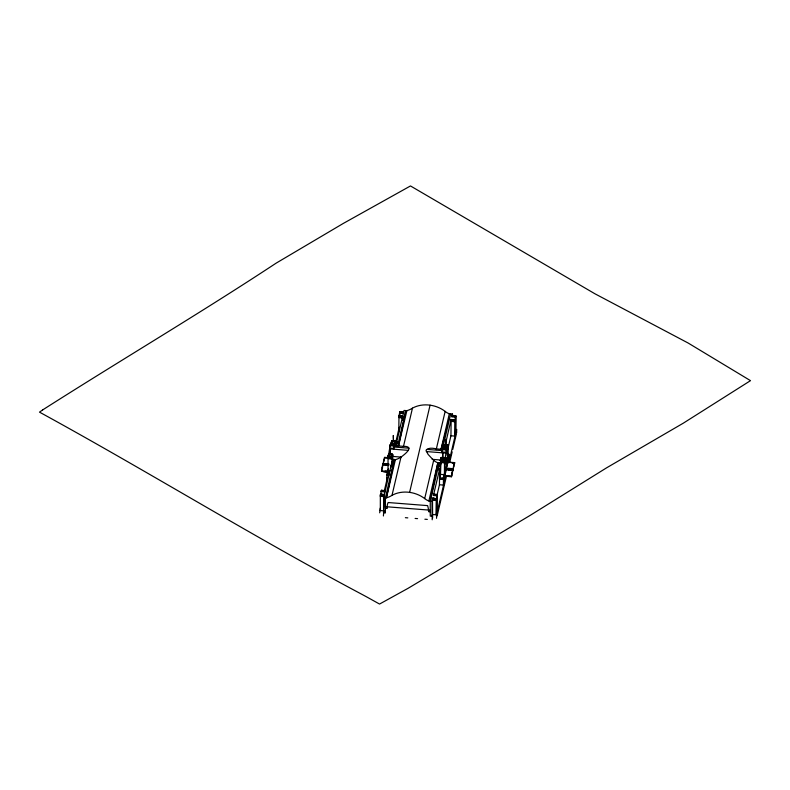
<?xml version="1.0" encoding="UTF-8"?>
<svg xmlns="http://www.w3.org/2000/svg" width="790" height="790" viewBox="0 0 790 790"><rect width="100%" height="100%" fill="white"/><g stroke="black" fill="none" stroke-linecap="round" stroke-linejoin="round"><path stroke-width="1.19" d="M390.132 454.062L390.309 448.325L390.457 454.082M393.321 435.497L393.469 441.255L393.351 435.527M442.578 457.963L442.756 452.226L442.904 457.983M445.6 445.125L445.777 439.388L445.925 445.155M388.66 464.737L383.041 464.303L383.199 463.789A9.796 1.076 -85.5 0 1 384.71 457.361L388.088 457.617M446.37 468.638L446.38 468.529A9.796 1.076 -85.5 0 1 447.891 462.101L454.635 462.624L453.904 466.219M453.114 469.171L453.124 469.062A9.796 1.076 -85.5 0 1 454.635 462.634M445.007 460.323L445.076 459.642A12.966 1.422 -85.5 0 1 446.014 453.104L446.36 449.135L442.38 448.829L442.035 452.788A11.386 1.254 -85.5 0 1 442.548 450.606L442.38 448.829M382.992 465.083L383.17 463.414L388.789 463.849M446.162 469.823L446.271 468.46L453.124 469.062M452.818 470.731L452.966 469.872L446.172 469.457A9.796 1.076 -85.5 0 0 444.651 475.866L451.396 476.4A9.796 1.076 -85.5 0 1 452.917 469.951L453.016 468.984M381.629 470.939C384.355 473.121 395.454 471.847 381.481 471.126A9.796 1.076 -85.5 0 1 382.992 464.678L388.66 465.043M384.562 458.486L384.71 457.361M388.285 471.828L381.501 471.265M444.711 476.084L445.047 474.701M444.968 474.918L444.859 477.18L445.224 476.419M432.614 514.507L432.199 516.285L430.264 516.117L430.264 501.107L437.838 462.792A12.729 10.3 13.2 0 1 433.661 460.373L428.111 454.408L426.106 450.685A3.476 2.034 21.7 0 1 426.284 449.954C430.313 446.162 436.732 449.767 441.353 449.095M388.65 455.425A12.966 1.422 -85.5 0 1 389.589 448.888L389.924 444.928L393.904 445.234L394.072 447.022A11.386 1.254 -85.5 0 0 393.558 449.204L393.904 445.234M383.022 464.619L388.641 465.053M381.995 469.319L381.679 470.662M382.301 468.036L382.696 466.416M383.782 461.706L384.325 459.504M391.593 440.968L391.109 443.368L395.079 443.674L395.573 441.284L391.593 440.968L391.633 441.61M388.088 456.462L392.067 456.768L392.067 456.205L388.088 455.889L388.048 456.847L392.255 457.183L392.828 454.764M391.109 443.625L395.079 443.941L395.079 443.368L391.109 443.052L391.06 444.019L395.267 444.355L399.236 427.311M394.585 440.731A2.212 1.511 -48.7 0 0 393.874 440.869L392.926 440.79A2.212 1.195 63.1 0 0 392.373 440.563L391.228 443.012L392.087 441.758A2.212 1.511 -48.7 0 1 392.798 441.353L393.746 441.432A2.212 1.195 63.1 0 1 394.309 441.936C394.961 444.632 396.432 440.929 394.585 440.731M388.028 470.583L388.048 456.62L392.255 457.183M389.786 454.191L389.914 453.628A2.212 1.195 63.1 0 0 389.351 453.391L388.216 455.84L389.075 454.596A2.212 1.511 -48.7 0 1 389.786 454.191L390.734 454.27A2.212 1.195 63.1 0 1 391.287 454.773C391.949 457.45 393.4 453.796 391.573 453.569A2.212 1.511 -48.7 0 0 390.862 453.707L389.914 453.628M392.798 441.353L392.926 440.79M399.256 429.918L398.792 431.903L398.98 415.609L402.693 416.241M398.98 415.609L399.938 411.62L403.601 412.37M385.174 490.61L381.461 490.294L380.336 495.37L384.039 495.567M399.918 411.896L402.396 411.995M380.326 510.626L380.336 495.182L384.019 495.478L383.594 512.67L385.392 512.809L385.392 497.799L394.358 459.444L392.551 459.306L391.168 465.201L393.005 465.745L393.716 462.387L391.919 462.249M381.491 491.331L381.461 490.294M399.691 413.743L399.957 412.617M390.734 454.27L390.862 453.707M393.746 441.432L393.874 440.869M387.465 478.888L387.001 480.863C385.214 480.251 390.517 458.911 387.416 474.711L388.394 469.971M379.684 512.819L380.247 508.108M384.157 491.479L387.505 477.219M392.008 465.369L392.551 456.571M402.475 420.24L402.663 415.896L398.98 415.767M403.463 412.479C395.336 411.037 402.752 414.227 403.591 411.946M383.594 512.67L383.594 497.661L391.001 466.13L392.808 466.268M391.001 467.196L391.168 465.201L393.005 465.419M395.711 446.291L404.046 410.454L406.88 410.672A22.258 17.992 13.2 0 0 412.469 408.144A25.952 20.974 13.2 0 1 430.066 405.171A26.83 21.695 13.2 0 1 445.155 411.383A12.729 10.29 13.2 0 0 449.322 413.802L452.522 414.039L452.522 416.35M385.174 491.617L385.145 490.58M396.659 442.913L396.639 441.916L398.446 442.054M397.518 446.429L405.853 410.593L398.407 446.478L406.88 410.672M392.097 445.442L403.562 446.34C415.293 446.202 404.806 454.319 400.974 457.143A22.258 18.012 13.2 0 1 395.385 459.681L386.419 497.868L383.594 497.661M383.407 515.969L383.802 510.804M395.385 459.681L394.358 459.622L386.419 497.868A22.258 17.992 13.2 0 0 392.008 495.34L400.974 457.143M412.469 408.144L403.502 446.38A22.258 18.012 13.2 0 1 403.078 446.646M392.008 495.34A25.952 20.974 13.2 0 1 409.615 492.368L430.066 405.171M432.713 498.154L436.386 498.816L432.713 498.154L432.071 501.245L428.871 500.998A12.729 10.29 13.2 0 1 424.694 498.579L433.661 460.373M436.189 449.609L445.155 411.383M428.871 500.998L437.838 462.792L441.027 462.891L440.8 458.486M440.919 449.638L449.322 413.802M430.264 501.107L439.23 462.93L437.838 462.792M442.39 449.441L450.725 413.911L441.008 449.638M438.588 466.011L437.877 469.043L439.684 469.191L440.395 466.149L438.588 465.695L440.445 465.616L438.638 465.251L440.445 465.389L441.027 462.891M440.277 460.728L444.513 460.906L440.277 460.728L440.84 458.319M443.328 447.733L447.496 448.236L443.289 447.9L443.852 445.491M440.544 460.363L440.544 459.79L444.513 460.106L444.513 460.669L440.544 460.363L441.027 457.706L441.027 458.279M443.555 447.525L443.555 446.952L447.535 447.268L447.535 447.831L443.555 447.525L444.049 444.869L448.029 445.185L448.088 459.375M441.027 458.506L440.544 462.239L444.513 462.555L444.513 460.669M439.457 478.859L440.484 474.395L441.027 460.155M432.535 498.796C441.156 498.599 432.367 500.603 432.663 498.253L436.337 498.658M433.463 495.004L433.621 494.165L437.334 494.491L437.334 509.827L436.159 514.794L436.426 499.349L436.426 513.668M447.624 449.915L450.942 435.774L451.139 419.48L454.852 420.112L455.741 415.826M455.563 417.051L451.89 416.765L452.078 415.955M437.305 494.451L437.107 495.755L433.424 495.468L439.477 469.714L437.68 469.576M445.451 476.469L443.427 485.08L439.457 484.764L439.645 468.786M440.662 459.74L441.531 458.496A2.212 1.511 -48.7 0 1 442.232 458.091L442.37 457.529A2.212 1.195 63.1 0 0 441.808 457.291L441.126 457.766M445.135 445.501L451.139 419.48M451.89 416.765L452.522 414.039M432.614 518.013L432.495 499.063L436.199 499.448M443.18 458.17L443.318 457.598A2.212 1.511 -48.7 0 1 444.019 457.469C445.876 457.667 444.395 461.36 443.743 458.664A2.212 1.195 63.1 0 0 443.18 458.17L442.232 458.091M446.202 445.333L446.33 444.77A2.212 1.511 -48.7 0 1 447.041 444.632L447.9 445.224L447.436 447.199L443.684 446.903L444.543 445.659A2.212 1.511 -48.7 0 1 445.254 445.254L446.202 445.333A2.212 1.195 63.1 0 1 446.755 445.837L447.436 447.199M440.484 473.842L439.457 478.207L443.427 478.523L444.454 474.148L443.111 478.868L439.497 478.582M447.466 462.002L447.535 447.831M448.029 445.185L447.535 447.575L443.555 447.259M444.365 481.11L444.513 462.555M436.979 495.36L439.477 484.665M450.942 435.774L454.625 436.06L454.813 419.767M437.107 495.755L436.179 499.537L432.495 499.25M437.107 495.429L433.424 495.468M455.761 416.063L452.058 415.53M455.791 416.784L455.534 432.219M446.074 459.829C447.515 452.7 445.224 468.332 446.202 459.839M446.074 461.943L446.469 458.18M446.212 463.839L446.587 460.303M446.083 463.829L446.577 462.259M447.713 458.694L448.7 454.507L447.713 459.257L449.115 454.359L447.12 454.201M443.111 478.868L444.089 474.119M444.365 475.491L443.427 479.461L439.457 479.145M444.454 474.8L449.115 455.287L447.12 455.129M446.32 468.589L452.986 469.477L453.085 468.677L446.34 468.144L446.202 468.766L453.124 469.457M451.416 476.765L451.603 476.015L451.416 476.765L444.651 476.084M445.471 472.776L445.995 470.544M446.548 468.312L446.38 468.934L446.34 468.144M446.962 466.446L447.367 464.816M447.891 462.318L454.635 462.841M454.625 436.06L455.791 431.103L455.781 415.787M448.641 462.891L449.115 454.359M436.564 518.319L436.564 514.823L445.767 475.659M448.829 462.614L456.64 429.385L456.64 432.89M437.127 515.949L446.597 475.61M449.668 462.555L452.176 451.87M452.739 449.5L456.363 434.075M448.908 470.376L448.177 470.455M448.453 469.29L449.273 468.845L448.493 469.112M452.947 469.29L453.085 468.677M451.574 476.123L451.791 475.234M452.127 473.684L451.752 475.491M452.423 472.519L452.186 473.556M452.739 471.067L452.334 472.934M452.927 469.981L446.172 469.457M453.411 468.223L453.292 468.835M453.49 467.887L453.816 466.505M389.589 448.098L393.558 448.414M446.014 452.315L442.035 451.999M444.77 475.778L444.671 476.232M444.148 444.938L444.829 444.464A2.212 1.195 63.1 0 1 445.382 444.691L446.33 444.77M451.525 476.271L448.177 475.945M445.185 476.607L445.511 475.935M452.058 415.649L455.781 415.975M403.591 412.064L399.908 411.659L399.957 415.007M452.078 415.777L454.526 415.965M455.613 416.478L451.939 416.182M451.89 416.399L455.563 416.685M399.73 412.528L403.413 413.18L399.73 412.894M451.139 419.638L454.813 419.925M450.972 420.162L454.655 420.448M398.822 416.281L402.495 416.577M402.495 416.735L398.792 416.715L404.273 417.14M454.655 420.764L450.942 420.586M398.792 416.567L402.495 416.883M391.692 441.037L393.884 441.205M443.822 445.649L443.555 449.263M395.8 442.104L395.573 443.733M396.432 442.864L398.239 443.368L396.432 443.22M447.496 448.009L443.289 447.9M395.306 444.187L391.06 443.792L391.109 445.363M445.55 449.421L447.466 449.48A12.966 1.422 -85.5 0 0 446.528 450.922L446.36 449.135M442.203 449.569L446.182 449.885M389.756 445.669L393.736 445.985M426.896 449.382L442.548 450.606M394.072 447.022L408.963 448.187M426.373 451.564L446.014 453.104M389.589 448.888L408.46 450.369M442.37 457.529L443.318 457.598M392.788 454.931L392.551 460.58M432.179 459.326L444.533 460.323M392.551 456.423L401.073 457.094M440.544 460.096L444.513 460.412L445.007 458.012L445.076 472.163M440.277 460.501L444.484 460.837M388.088 457.844L384.691 457.657L386.942 457.835M452.364 462.979L454.615 463.157M452.334 463.128L454.586 463.305M388.088 458.348L392.067 458.654L392.551 454.122L392.067 456.511L388.088 456.195L388.581 453.806L388.621 454.438M440.484 462.496L444.454 462.812M388.028 458.595L392.008 458.911M391.968 461.804L393.776 462.17L391.968 462.031M391.919 462.565L393.716 462.703M383.091 463.72L388.719 464.155M446.271 468.727L453.085 469.27M383.13 463.858L387.643 464.204M383.022 464.026L388.69 464.56L383.061 464.204M437.848 468.865L439.645 469.013M391.168 465.419L392.976 465.567M448.414 470.001L452.917 470.346M385.244 465.261L388.611 465.517M439.477 469.497L437.68 469.359L439.477 469.932M391.001 465.912L392.808 466.485L390.981 466.228M440.484 474.395L444.089 474.681M388.394 470.524L390.803 470.712M384.997 471.205L388.394 471.433M384.997 471.245L388.374 471.512M439.497 478.029L443.111 478.306M387.416 474.158L389.816 474.346M387.001 474.316L388.986 474.464M388.986 475.402L387.001 475.244L387.93 470.346M433.621 494.461L437.334 494.639M381.461 490.452L385.174 490.768M381.461 490.59L385.145 490.876M433.463 494.846L437.137 495.132M381.303 490.965L384.987 491.262L384.957 491.874L381.274 491.587M381.303 491.123L384.987 491.42M381.274 491.262L384.957 491.558M380.504 494.382L384.187 494.668M380.504 494.5L384.187 494.787M432.515 500.031L436.199 500.317L436.179 499.349M380.365 496.16L384.039 496.446M432.486 500.188L436.159 500.475M380.326 496.308L384.009 496.594M385.421 506.667L430.264 510.182M430.274 511.811L428.585 511.673A28.509 23.048 13.2 0 0 427.607 505.62L388.157 502.529A15.208 12.294 13.2 0 0 387.228 508.474L385.401 508.326L385.401 497.789M436.564 514.823L432.486 514.497L432.071 516.255L432.071 501.245M379.684 510.488L384.009 510.913M383.407 512.463L385.421 512.621M405.369 517.687L407.808 517.875M415.125 518.447L417.564 518.645M424.882 519.218L427.321 519.405M386.824 471.215L387.89 471.63L388.305 472.815M387.633 471.245L388.265 472.173M389.934 445.955L389.924 444.928M448.177 458.319L448.177 462.624M447.891 462.101L447.871 462.634M445.678 471.906L445.58 472.4M444.049 444.869L444.049 445.442M443.427 478.523L443.427 485.08M432.199 516.285L432.199 519.79M398.269 442.785L396.471 442.716M395.632 446.212L395.632 443.476L395.079 445.817L395.573 441.284M394.358 459.444L394.358 460.728M388.246 472.025L388.226 471.66A9.796 1.076 -85.5 0 1 388.334 470.741M383.486 463.059L383.199 464.194L383.17 463.414M382.508 467.166L382.409 467.66M409.615 492.368A26.83 21.695 13.2 0 1 424.694 498.579M390.379 445.876A12.966 1.422 -85.5 0 1 390.645 445.363M398.822 417.456L402.495 417.742L398.822 417.456M450.972 421.327L454.655 421.613L450.972 421.327M42.601 409.951L39.5 412.133C147.789 471.373 252.83 536.459 361.85 594.307A565.136 330.763 59.3 0 1 369.592 598.524L379.546 604.054L407.976 588.372L529.883 515.554L606.611 467.818L683.35 423.144L750.5 380.652L688.11 343.008L594.89 293.762L410.484 185.946L343.334 223.412L276.184 263.119C199.376 313.739 120.129 360.526 42.601 409.951M384.236 494.57L380.553 494.283L384.236 494.57M384.059 495.202L380.375 494.915L384.059 495.202"/></g></svg>
